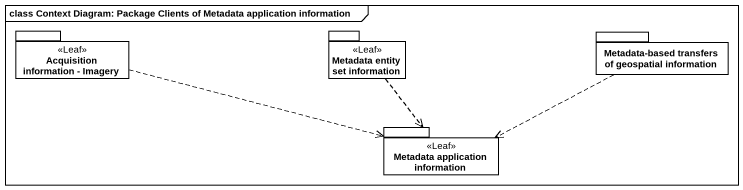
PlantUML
@startuml
mainframe class Context Diagram: Package Clients of Metadata application information
package "Acquisition information - Imagery" as Acquisition_information <<Leaf>> {
}
package "Metadata entity set information" as Metadata_entity_set <<Leaf>> {
}
package "Metadata-based transfers of geospatial information" as Metadata_based_transfers_of {
}
package "Metadata application information" as Metadata_application <<Leaf>> {
}
Acquisition_information .right.> Metadata_application
Metadata_entity_set ..> Metadata_application
Metadata_based_transfers_of .left.> Metadata_application
@enduml
